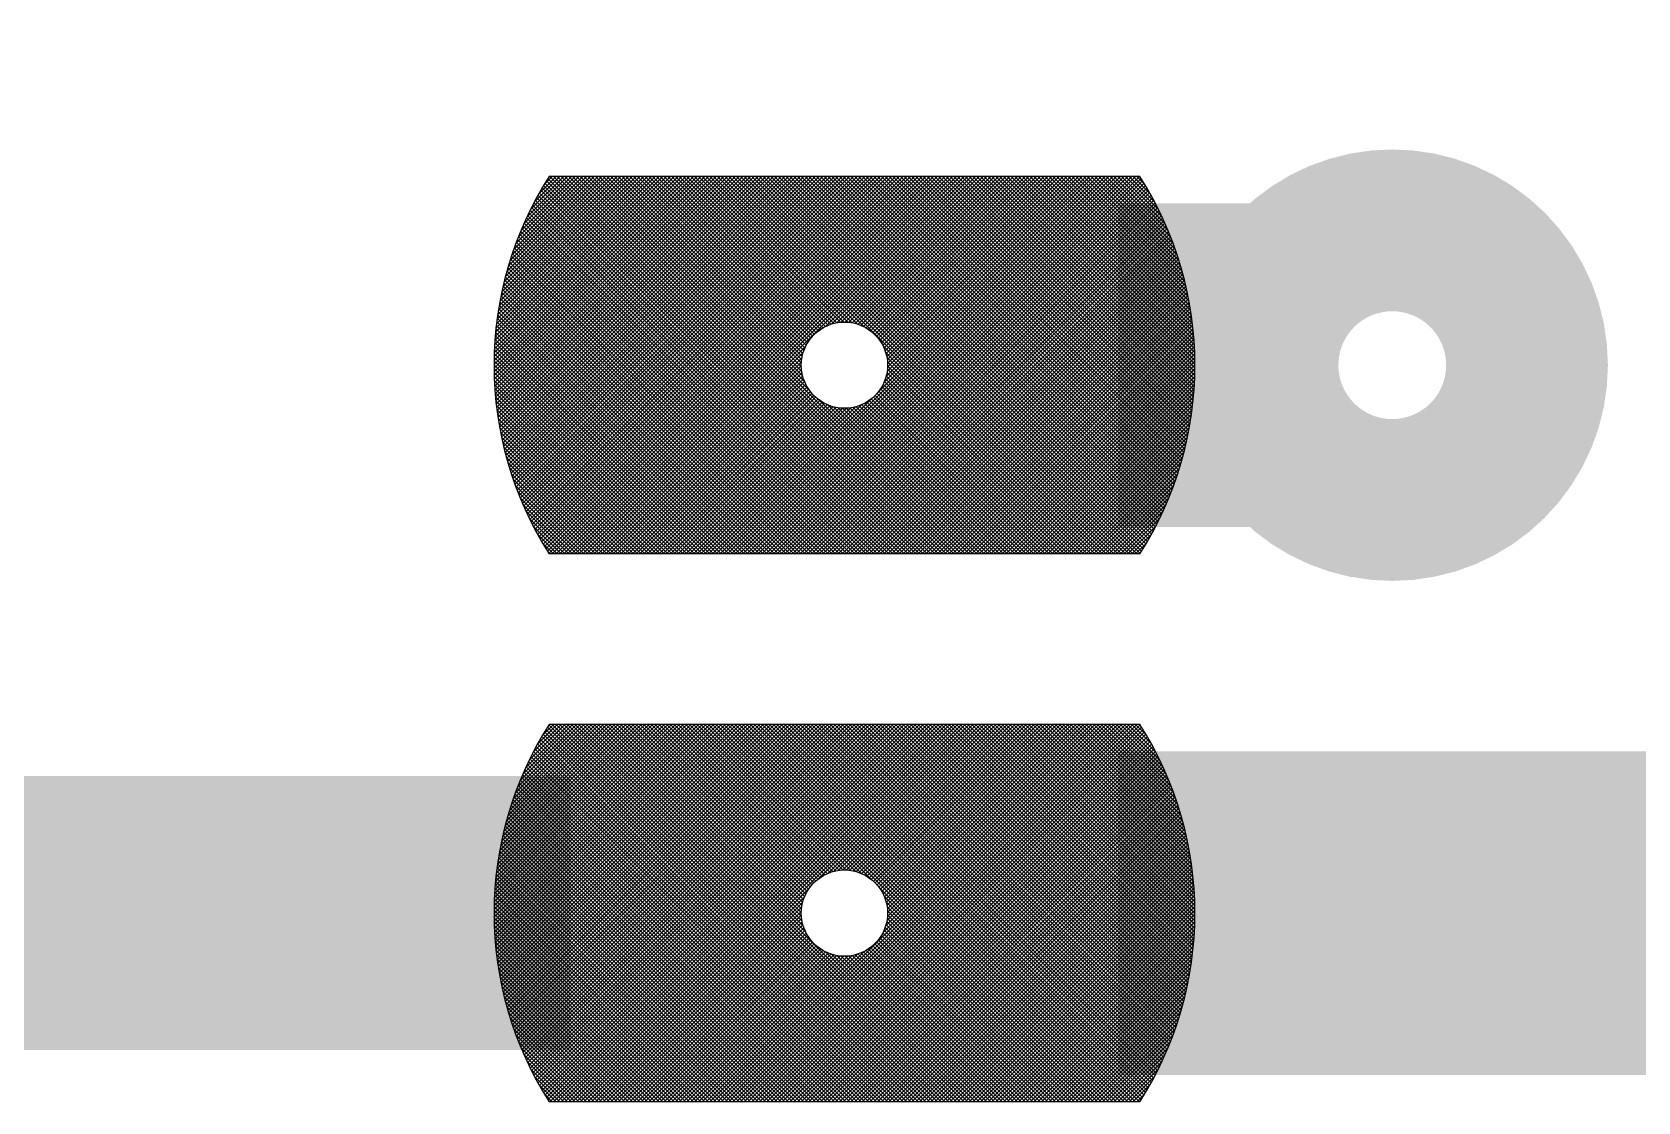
# Model space of a CAD drawing. Extents: x 0 to 395, y 0 to 270.
# Drawn here: x 327.7 to 335.15, y 110.25 to 115.21 of the extents above; entities that cross this region are included whole.
import ezdxf

# ---------------------------------------------------------------- set-up
doc = ezdxf.new("R2010")
doc.units = 0
doc.header["$LTSCALE"] = 0.3
doc.layers.get('0').update_dxf_attribs({"linetype": 'CONTINUOUS'})

# ---------------------------------------------------------------- blocks, each defined once
blk = doc.blocks.new('*X15')
at = {"color": 0}
for p, q in [((62.51, 71.119), (63.386, 71.995)), ((62.5101, 71.1015), (63.4037, 71.995)), ((62.5101, 71.1368), (63.3683, 71.995)), ((62.5104, 71.0841), (63.4213, 71.995)), ((62.5104, 71.1548), (63.3506, 71.995)), ((62.5109, 71.0669), (63.439, 71.995)), ((62.5109, 71.1729), (63.3329, 71.995)), ((62.5115, 71.0498), (63.4567, 71.995)), ((62.5116, 71.1913), (63.3153, 71.995)), ((62.5123, 71.033), (63.4744, 71.995)), ((62.5125, 71.2099), (63.2976, 71.995)), ((62.5133, 71.0163), (63.492, 71.995)), ((62.5136, 71.2287), (63.2799, 71.995)), ((62.5145, 70.9997), (63.5097, 71.995)), ((62.515, 71.2478), (63.2622, 71.995)), ((62.5158, 70.9834), (63.5274, 71.995)), ((62.5167, 71.2671), (63.2446, 71.995)), ((62.5172, 70.9671), (63.5451, 71.995)), ((62.5186, 71.2867), (63.2269, 71.995)), ((62.5188, 70.9511), (63.5628, 71.995)), ((62.5206, 70.9351), (63.5804, 71.995)), ((62.5207, 71.3065), (63.2092, 71.995)), ((62.5224, 70.9193), (63.5981, 71.995)), ((62.5232, 71.3267), (63.1915, 71.995)), ((62.5245, 70.9037), (63.6158, 71.995)), ((62.5259, 71.3471), (63.1738, 71.995)), ((62.5266, 70.8882), (63.6335, 71.995)), ((62.5289, 70.8728), (63.6511, 71.995)), ((62.529, 71.3678), (63.1562, 71.995)), ((62.5313, 70.8575), (63.6688, 71.995)), ((62.5324, 71.3889), (63.1385, 71.995)), ((62.5339, 70.8424), (63.6865, 71.995)), ((62.5361, 71.4103), (63.1208, 71.995)), ((62.5366, 70.8274), (63.7042, 71.995)), ((62.5394, 70.8125), (63.7219, 71.995)), ((62.5403, 71.4321), (63.1031, 71.995)), ((62.5423, 70.7977), (63.7395, 71.995)), ((62.5448, 71.4543), (63.0855, 71.995)), ((62.5453, 70.7831), (63.7572, 71.995)), ((62.5485, 70.7686), (63.7749, 71.995)), ((62.5497, 71.4769), (63.0678, 71.995)), ((62.5517, 70.7542), (63.7926, 71.995)), ((62.555, 71.4999), (63.0501, 71.995)), ((62.5551, 70.7399), (63.8102, 71.995)), ((62.5586, 70.7257), (63.8279, 71.995)), ((62.5609, 71.5235), (63.0324, 71.995)), ((62.5622, 70.7116), (63.8456, 71.995)), ((62.5659, 70.6976), (63.8633, 71.995)), ((62.5672, 71.5475), (63.0147, 71.995)), ((62.5697, 70.6837), (63.8809, 71.995)), ((62.5736, 70.6699), (63.8986, 71.995)), ((62.5742, 71.5721), (62.9971, 71.995)), ((62.5776, 70.6563), (63.9163, 71.995)), ((62.5817, 70.6427), (63.934, 71.995)), ((62.5817, 71.5973), (62.9794, 71.995)), ((62.5859, 70.6292), (63.9517, 71.995)), ((62.5899, 71.6231), (62.9617, 71.995)), ((62.5902, 70.6158), (63.9693, 71.995)), ((62.5946, 70.6026), (63.987, 71.995)), ((62.5988, 71.6497), (62.944, 71.995)), ((62.5991, 70.5894), (64.0047, 71.995)), ((62.6037, 70.5763), (64.0224, 71.995)), ((62.6083, 70.5633), (64.04, 71.995)), ((62.6085, 71.6771), (62.9264, 71.995)), ((62.6131, 70.5504), (64.0577, 71.995)), ((62.618, 70.5376), (64.0754, 71.995)), ((62.6191, 71.7054), (62.9087, 71.995)), ((62.6229, 70.5248), (64.0931, 71.995)), ((62.628, 70.5122), (64.1108, 71.995)), ((62.6308, 71.7348), (62.891, 71.995)), ((62.6331, 70.4996), (64.1284, 71.995)), ((62.6383, 70.4872), (64.1461, 71.995)), ((62.6436, 70.4748), (64.1638, 71.995)), ((62.6436, 71.7653), (62.8733, 71.995)), ((62.649, 70.4625), (64.1815, 71.995)), ((62.6544, 70.4503), (64.1991, 71.995)), ((62.6578, 71.7972), (62.8556, 71.995)), ((62.66, 70.4381), (64.2168, 71.995)), ((62.6656, 70.4261), (64.2345, 71.995)), ((62.6713, 70.4141), (64.2522, 71.995)), ((62.6736, 71.8307), (62.838, 71.995)), ((62.6771, 70.4022), (64.2699, 71.995)), ((62.683, 70.3904), (64.2875, 71.995)), ((62.6889, 70.3787), (64.3052, 71.995)), ((62.6914, 71.8661), (62.8203, 71.995)), ((62.695, 70.3671), (64.3229, 71.995)), ((62.7011, 70.3555), (64.3406, 71.995)), ((62.7073, 70.344), (64.3582, 71.995)), ((62.7117, 71.9041), (62.8026, 71.995)), ((62.7135, 70.3326), (64.3759, 71.995)), ((62.7199, 70.3213), (64.3936, 71.995)), ((64.4058, 70.245), (62.7243, 71.9265)), ((62.7263, 70.31), (64.4113, 71.995)), ((64.4235, 70.245), (62.7307, 71.9377)), ((62.7328, 70.2988), (64.429, 71.995)), ((62.7351, 71.9452), (62.7849, 71.995)), ((64.4412, 70.245), (62.7373, 71.9489)), ((62.7393, 70.2877), (64.4466, 71.995)), ((64.4588, 70.245), (62.7439, 71.9599)), ((62.746, 70.2767), (64.4643, 71.995)), ((64.4765, 70.245), (62.7506, 71.9709)), ((62.7527, 70.2657), (64.482, 71.995)), ((64.4942, 70.245), (62.7574, 71.9818)), ((62.7595, 70.2548), (64.4997, 71.995)), ((62.763, 71.9907), (62.7673, 71.995)), ((64.5119, 70.245), (62.7642, 71.9927)), ((62.7673, 70.245), (64.5173, 71.995)), ((64.5296, 70.245), (62.7796, 71.995)), ((62.785, 70.245), (64.535, 71.995)), ((64.5472, 70.245), (62.7972, 71.995)), ((62.8027, 70.245), (64.5527, 71.995)), ((64.5649, 70.245), (62.8149, 71.995)), ((62.8204, 70.245), (64.5704, 71.995)), ((64.5826, 70.245), (62.8326, 71.995)), ((62.8381, 70.245), (64.5881, 71.995)), ((64.6003, 70.245), (62.8503, 71.995)), ((62.8557, 70.245), (64.6057, 71.995)), ((64.6179, 70.245), (62.8679, 71.995)), ((62.8734, 70.245), (64.6234, 71.995)), ((64.6356, 70.245), (62.8856, 71.995)), ((62.8911, 70.245), (64.6411, 71.995)), ((64.6533, 70.245), (62.9033, 71.995)), ((62.9088, 70.245), (64.6588, 71.995)), ((64.671, 70.245), (62.921, 71.995)), ((62.9264, 70.245), (64.6764, 71.995)), ((64.6887, 70.245), (62.9387, 71.995)), ((62.9441, 70.245), (64.6941, 71.995)), ((64.7063, 70.245), (62.9563, 71.995)), ((62.9618, 70.245), (64.7118, 71.995)), ((64.724, 70.245), (62.974, 71.995)), ((63.9561, 71.0306), (62.9917, 71.995)), ((63.9441, 71.0602), (63.0094, 71.995)), ((63.9383, 71.0837), (63.027, 71.995)), ((63.9356, 71.1041), (63.0447, 71.995)), ((63.935, 71.1224), (63.0624, 71.995)), ((63.9359, 71.1392), (63.0801, 71.995)), ((63.938, 71.1547), (63.0978, 71.995)), ((63.9412, 71.1693), (63.1154, 71.995)), ((63.9452, 71.1829), (63.1331, 71.995)), ((63.9499, 71.1958), (63.1508, 71.995)), ((63.9554, 71.208), (63.1685, 71.995)), ((63.9616, 71.2196), (63.1861, 71.995)), ((63.9683, 71.2305), (63.2038, 71.995)), ((63.9756, 71.2409), (63.2215, 71.995)), ((63.9835, 71.2506), (63.2392, 71.995)), ((63.992, 71.2598), (63.2568, 71.995)), ((64.001, 71.2685), (63.2745, 71.995)), ((64.0106, 71.2766), (63.2922, 71.995)), ((64.0207, 71.2841), (63.3099, 71.995)), ((64.0315, 71.2911), (63.3276, 71.995)), ((64.0428, 71.2975), (63.3452, 71.995)), ((64.0547, 71.3032), (63.3629, 71.995)), ((64.0674, 71.3082), (63.3806, 71.995)), ((64.0808, 71.3125), (63.3983, 71.995)), ((64.095, 71.316), (63.4159, 71.995)), ((64.1102, 71.3185), (63.4336, 71.995)), ((64.1265, 71.3198), (63.4513, 71.995)), ((64.1442, 71.3198), (63.469, 71.995)), ((64.1637, 71.3179), (63.4867, 71.995)), ((64.1859, 71.3134), (63.5043, 71.995)), ((64.2127, 71.3043), (63.522, 71.995)), ((64.2538, 71.2809), (63.5397, 71.995)), ((63.5452, 70.245), (65.2952, 71.995)), ((65.3074, 70.245), (63.5574, 71.995)), ((63.5628, 70.245), (65.3128, 71.995)), ((65.325, 70.245), (63.575, 71.995)), ((63.5805, 70.245), (65.3305, 71.995)), ((65.3427, 70.245), (63.5927, 71.995)), ((63.5982, 70.245), (65.3482, 71.995)), ((65.3604, 70.245), (63.6104, 71.995)), ((63.6159, 70.245), (65.3659, 71.995)), ((65.3781, 70.245), (63.6281, 71.995)), ((63.6336, 70.245), (65.3836, 71.995)), ((65.3958, 70.245), (63.6458, 71.995)), ((63.6512, 70.245), (65.4012, 71.995)), ((65.4134, 70.245), (63.6634, 71.995)), ((63.6689, 70.245), (65.4189, 71.995)), ((65.4311, 70.245), (63.6811, 71.995)), ((63.6866, 70.245), (65.4366, 71.995)), ((65.4488, 70.245), (63.6988, 71.995)), ((63.7043, 70.245), (65.4543, 71.995)), ((65.4665, 70.245), (63.7165, 71.995)), ((63.7219, 70.245), (65.4719, 71.995)), ((65.4841, 70.245), (63.7341, 71.995)), ((63.7396, 70.245), (65.4896, 71.995)), ((65.5018, 70.245), (63.7518, 71.995)), ((63.7573, 70.245), (65.5055, 71.9932)), ((65.5102, 70.2543), (63.7695, 71.995)), ((63.775, 70.245), (65.5123, 71.9823)), ((65.517, 70.2652), (63.7872, 71.995)), ((63.7927, 70.245), (65.5191, 71.9714)), ((65.5237, 70.2761), (63.8049, 71.995)), ((63.8103, 70.245), (65.5258, 71.9605)), ((65.5304, 70.2872), (63.8225, 71.995)), ((63.828, 70.245), (65.5324, 71.9494)), ((65.5369, 70.2983), (63.8402, 71.995)), ((63.8457, 70.245), (65.5389, 71.9383)), ((65.5434, 70.3095), (63.8579, 71.995)), ((63.8634, 70.245), (65.5454, 71.9271)), ((65.5498, 70.3207), (63.8756, 71.995)), ((65.5562, 70.3321), (63.8932, 71.995)), ((65.5625, 70.3435), (63.9109, 71.995)), ((65.5686, 70.355), (63.9286, 71.995)), ((65.5748, 70.3665), (63.9463, 71.995)), ((65.5808, 70.3782), (63.964, 71.995)), ((65.5867, 70.3899), (63.9816, 71.995)), ((65.5926, 70.4017), (63.9993, 71.995)), ((64.0128, 71.2783), (64.7295, 71.995)), ((65.5984, 70.4136), (64.017, 71.995)), ((65.6041, 70.4255), (64.0347, 71.995)), ((65.6098, 70.4376), (64.0523, 71.995)), ((64.0558, 71.3037), (64.7472, 71.995)), ((65.6153, 70.4497), (64.07, 71.995)), ((64.0829, 71.3131), (64.7648, 71.995)), ((65.6208, 70.4619), (64.0877, 71.995)), ((64.1053, 71.3178), (64.7825, 71.995)), ((65.6262, 70.4742), (64.1054, 71.995)), ((65.6315, 70.4866), (64.1231, 71.995)), ((64.1249, 71.3197), (64.8002, 71.995)), ((65.6367, 70.4991), (64.1407, 71.995)), ((64.1427, 71.3199), (64.8179, 71.995)), ((65.6418, 70.5116), (64.1584, 71.995)), ((64.1591, 71.3185), (64.8355, 71.995)), ((64.1743, 71.3161), (64.8532, 71.995)), ((65.6469, 70.5242), (64.1761, 71.995)), ((64.1886, 71.3127), (64.8709, 71.995)), ((65.6518, 70.537), (64.1938, 71.995)), ((64.202, 71.3084), (64.8886, 71.995)), ((65.6567, 70.5498), (64.2114, 71.995)), ((64.2147, 71.3034), (64.9063, 71.995)), ((64.2267, 71.2977), (64.9239, 71.995)), ((65.6614, 70.5627), (64.2291, 71.995)), ((64.238, 71.2914), (64.9416, 71.995)), ((65.6661, 70.5757), (64.2468, 71.995)), ((64.2488, 71.2845), (64.9593, 71.995)), ((64.2589, 71.277), (64.977, 71.995)), ((65.6707, 70.5888), (64.2645, 71.995)), ((64.2685, 71.2689), (64.9946, 71.995)), ((64.2776, 71.2603), (65.0123, 71.995)), ((65.6752, 70.6019), (64.2822, 71.995)), ((64.2861, 71.2511), (65.03, 71.995)), ((64.294, 71.2413), (65.0477, 71.995)), ((65.6796, 70.6152), (64.2998, 71.995)), ((64.3014, 71.231), (65.0654, 71.995)), ((64.3081, 71.2201), (65.083, 71.995)), ((64.3143, 71.2086), (65.1007, 71.995)), ((64.3147, 71.0322), (65.2775, 71.995)), ((65.6839, 70.6286), (64.3175, 71.995)), ((64.3198, 71.1964), (65.1184, 71.995)), ((64.3246, 71.1836), (65.1361, 71.995)), ((64.3262, 71.0614), (65.2598, 71.995)), ((64.3287, 71.1699), (65.1537, 71.995)), ((64.3318, 71.1554), (65.1714, 71.995)), ((64.3319, 71.0847), (65.2421, 71.995)), ((64.334, 71.1399), (65.1891, 71.995)), ((64.3344, 71.105), (65.2245, 71.995)), ((64.335, 71.1232), (65.2068, 71.995)), ((65.6881, 70.6421), (64.3352, 71.995)), ((65.6922, 70.6556), (64.3529, 71.995)), ((65.6962, 70.6693), (64.3705, 71.995)), ((65.7002, 70.6831), (64.3882, 71.995)), ((65.704, 70.6969), (64.4059, 71.995)), ((65.7077, 70.7109), (64.4236, 71.995)), ((65.7113, 70.725), (64.4413, 71.995)), ((65.7147, 70.7392), (64.4589, 71.995)), ((65.7181, 70.7535), (64.4766, 71.995)), ((65.7214, 70.7679), (64.4943, 71.995)), ((65.7245, 70.7824), (64.512, 71.995)), ((65.7276, 70.7971), (64.5296, 71.995)), ((65.7305, 70.8118), (64.5473, 71.995)), ((65.7333, 70.8267), (64.565, 71.995)), ((65.736, 70.8417), (64.5827, 71.995)), ((65.7385, 70.8568), (64.6004, 71.995)), ((65.741, 70.8721), (64.618, 71.995)), ((65.7433, 70.8874), (64.6357, 71.995)), ((65.7454, 70.9029), (64.6534, 71.995)), ((65.7475, 70.9186), (64.6711, 71.995)), ((65.7494, 70.9344), (64.6887, 71.995)), ((65.7511, 70.9503), (64.7064, 71.995)), ((65.7527, 70.9664), (64.7241, 71.995)), ((65.7542, 70.9826), (64.7418, 71.995)), ((65.7555, 70.999), (64.7595, 71.995)), ((65.7566, 71.0155), (64.7771, 71.995)), ((65.7576, 71.0322), (64.7948, 71.995)), ((65.7584, 71.049), (64.8125, 71.995)), ((65.7591, 71.0661), (64.8302, 71.995)), ((65.7596, 71.0833), (64.8478, 71.995)), ((65.7599, 71.1006), (64.8655, 71.995)), ((65.76, 71.1182), (64.8832, 71.995)), ((65.7599, 71.136), (64.9009, 71.995)), ((65.7596, 71.1539), (64.9186, 71.995)), ((65.7592, 71.1721), (64.9362, 71.995)), ((65.7585, 71.1904), (64.9539, 71.995)), ((65.7576, 71.209), (64.9716, 71.995)), ((65.7564, 71.2278), (64.9893, 71.995)), ((65.755, 71.2469), (65.0069, 71.995)), ((65.7534, 71.2662), (65.0246, 71.995)), ((65.7515, 71.2858), (65.0423, 71.995)), ((65.7494, 71.3056), (65.06, 71.995)), ((65.7469, 71.3257), (65.0776, 71.995)), ((65.7442, 71.3461), (65.0953, 71.995)), ((65.7411, 71.3669), (65.113, 71.995)), ((65.7378, 71.3879), (65.1307, 71.995)), ((65.734, 71.4093), (65.1484, 71.995)), ((65.7299, 71.4311), (65.166, 71.995)), ((65.7255, 71.4533), (65.1837, 71.995)), ((65.7206, 71.4758), (65.2014, 71.995)), ((65.7152, 71.4989), (65.2191, 71.995)), ((65.7094, 71.5223), (65.2367, 71.995)), ((65.7031, 71.5464), (65.2544, 71.995)), ((65.6962, 71.5709), (65.2721, 71.995)), ((65.6887, 71.5961), (65.2898, 71.995)), ((65.6805, 71.6219), (65.3075, 71.995)), ((65.6717, 71.6485), (65.3251, 71.995)), ((65.662, 71.6758), (65.3428, 71.995)), ((65.6514, 71.7041), (65.3605, 71.995)), ((65.6398, 71.7334), (65.3782, 71.995)), ((65.627, 71.7638), (65.3958, 71.995)), ((65.6129, 71.7956), (65.4135, 71.995)), ((65.5971, 71.8291), (65.4312, 71.995)), ((65.5795, 71.8644), (65.4489, 71.995)), ((65.5594, 71.9022), (65.4666, 71.995)), ((65.5361, 71.9431), (65.4842, 71.995)), ((65.5085, 71.9884), (65.5019, 71.995)), ((64.2997, 70.245), (62.6871, 71.8577)), ((64.3174, 70.245), (62.6931, 71.8693)), ((64.3351, 70.245), (62.6992, 71.8809)), ((64.3528, 70.245), (62.7053, 71.8924)), ((64.3705, 70.245), (62.7116, 71.9039)), ((64.3881, 70.245), (62.7179, 71.9152)), ((63.881, 70.245), (65.5518, 71.9158)), ((63.8987, 70.245), (65.5581, 71.9044)), ((63.9164, 70.245), (65.5644, 71.893)), ((63.9341, 70.245), (65.5705, 71.8815)), ((63.9517, 70.245), (65.5766, 71.8699)), ((63.9694, 70.245), (65.5826, 71.8582)), ((64.1937, 70.245), (62.6527, 71.786)), ((64.2114, 70.245), (62.6582, 71.7981)), ((64.229, 70.245), (62.6639, 71.8102)), ((64.2467, 70.245), (62.6695, 71.8222)), ((64.2644, 70.245), (62.6753, 71.8341)), ((64.2821, 70.245), (62.6812, 71.8459)), ((63.9871, 70.245), (65.5886, 71.8465)), ((64.0048, 70.245), (65.5944, 71.8346)), ((64.0225, 70.245), (65.6002, 71.8227)), ((64.0401, 70.245), (65.6059, 71.8107)), ((64.0578, 70.245), (65.6115, 71.7987)), ((64.0755, 70.245), (65.617, 71.7865)), ((64.0876, 70.245), (62.6214, 71.7112)), ((64.1053, 70.245), (62.6264, 71.7239)), ((64.123, 70.245), (62.6315, 71.7365)), ((64.1406, 70.245), (62.6367, 71.749)), ((64.1583, 70.245), (62.6419, 71.7614)), ((64.176, 70.245), (62.6473, 71.7737)), ((64.0932, 70.245), (65.6225, 71.7743)), ((64.1108, 70.245), (65.6278, 71.762)), ((64.1285, 70.245), (65.6331, 71.7496)), ((64.1462, 70.245), (65.6383, 71.7371)), ((64.1639, 70.245), (65.6434, 71.7245)), ((64.1816, 70.245), (65.6484, 71.7118)), ((63.9815, 70.245), (62.5932, 71.6333)), ((63.9992, 70.245), (62.5977, 71.6465)), ((64.0169, 70.245), (62.6022, 71.6597)), ((64.0346, 70.245), (62.6069, 71.6727)), ((64.0523, 70.245), (62.6116, 71.6856)), ((64.0699, 70.245), (62.6165, 71.6985)), ((64.1992, 70.245), (65.6533, 71.6991)), ((64.2169, 70.245), (65.6582, 71.6862)), ((64.2346, 70.245), (65.6629, 71.6733)), ((64.2523, 70.245), (65.6676, 71.6603)), ((64.2699, 70.245), (65.6721, 71.6472)), ((64.2876, 70.245), (65.6766, 71.634)), ((63.8932, 70.245), (62.5723, 71.5658)), ((63.9108, 70.245), (62.5763, 71.5795)), ((63.9285, 70.245), (62.5804, 71.5931)), ((63.9462, 70.245), (62.5846, 71.6066)), ((63.9639, 70.245), (62.5888, 71.62)), ((64.3053, 70.245), (65.681, 71.6207)), ((64.323, 70.245), (65.6852, 71.6072)), ((64.3407, 70.245), (65.6894, 71.5938)), ((64.3583, 70.245), (65.6935, 71.5802)), ((64.376, 70.245), (65.6975, 71.5665)), ((64.3937, 70.245), (65.7013, 71.5527)), ((63.7871, 70.245), (62.5507, 71.4814)), ((63.8048, 70.245), (62.554, 71.4957)), ((63.8224, 70.245), (62.5575, 71.51)), ((63.8401, 70.245), (62.561, 71.5241)), ((63.8578, 70.245), (62.5647, 71.5381)), ((63.8755, 70.245), (62.5685, 71.552)), ((64.4114, 70.245), (65.7051, 71.5387)), ((64.429, 70.245), (65.7088, 71.5247)), ((64.4467, 70.245), (65.7124, 71.5106)), ((64.4644, 70.245), (65.7158, 71.4964)), ((64.4821, 70.245), (65.7191, 71.4821)), ((63.6987, 70.245), (62.5357, 71.408)), ((63.7164, 70.245), (62.5385, 71.4229)), ((63.7341, 70.245), (62.5414, 71.4377)), ((63.7517, 70.245), (62.5444, 71.4524)), ((63.7694, 70.245), (62.5475, 71.4669)), ((64.4998, 70.245), (65.7224, 71.4676)), ((64.5174, 70.245), (65.7255, 71.4531)), ((64.5351, 70.245), (65.7285, 71.4384)), ((64.5528, 70.245), (65.7314, 71.4236)), ((64.5705, 70.245), (65.7342, 71.4087)), ((63.6103, 70.245), (62.5238, 71.3315)), ((63.628, 70.245), (62.5259, 71.3471)), ((63.6457, 70.245), (62.5282, 71.3625)), ((63.6633, 70.245), (62.5306, 71.3778)), ((63.681, 70.245), (62.5331, 71.3929)), ((64.5881, 70.245), (65.7368, 71.3936)), ((64.6058, 70.245), (65.7393, 71.3785)), ((64.6235, 70.245), (65.7417, 71.3632)), ((64.6412, 70.245), (65.744, 71.3478)), ((64.6589, 70.245), (65.7461, 71.3322)), ((63.5396, 70.245), (62.5167, 71.2679)), ((63.5573, 70.245), (62.5183, 71.284)), ((63.575, 70.245), (62.52, 71.3)), ((63.5926, 70.245), (62.5218, 71.3158)), ((64.6765, 70.245), (65.7481, 71.3165)), ((64.6942, 70.245), (65.7499, 71.3007)), ((64.7119, 70.245), (65.7516, 71.2847)), ((64.7296, 70.245), (65.7532, 71.2686)), ((63.4512, 70.245), (62.5113, 71.1849)), ((63.4689, 70.245), (62.5121, 71.2018)), ((63.4866, 70.245), (62.513, 71.2186)), ((63.5042, 70.245), (62.5141, 71.2352)), ((63.5219, 70.245), (62.5153, 71.2516)), ((62.9795, 70.245), (63.9767, 71.2422)), ((62.9972, 70.245), (63.9513, 71.1992)), ((65.2897, 70.245), (64.2959, 71.2388)), ((65.272, 70.245), (64.3193, 71.1977)), ((64.7472, 70.245), (65.7546, 71.2524)), ((64.7649, 70.245), (65.7559, 71.2359)), ((64.7826, 70.245), (65.757, 71.2194)), ((64.8003, 70.245), (65.7579, 71.2026)), ((64.818, 70.245), (65.7587, 71.1857)), ((63.3805, 70.245), (62.51, 71.1155)), ((63.3982, 70.245), (62.5101, 71.1331)), ((63.4159, 70.245), (62.5103, 71.1506)), ((63.4335, 70.245), (62.5107, 71.1678)), ((63.0148, 70.245), (63.9419, 71.1721)), ((63.0325, 70.245), (63.9372, 71.1497)), ((63.0502, 70.245), (63.9353, 71.1301)), ((63.0679, 70.245), (63.9351, 71.1123)), ((65.2543, 70.245), (64.3284, 71.1709)), ((65.2367, 70.245), (64.3329, 71.1487)), ((65.219, 70.245), (64.3348, 71.1292)), ((65.2013, 70.245), (64.3348, 71.1115)), ((64.8356, 70.245), (65.7593, 71.1686)), ((64.8533, 70.245), (65.7597, 71.1514)), ((64.871, 70.245), (65.7599, 71.134)), ((64.8887, 70.245), (65.76, 71.1163)), ((63.3628, 70.245), (62.5102, 71.0977)), ((63.3451, 70.245), (62.5105, 71.0796)), ((63.3275, 70.245), (62.5111, 71.0614)), ((63.3098, 70.245), (62.5118, 71.043)), ((63.0855, 70.245), (63.9365, 71.0959)), ((63.1032, 70.245), (63.9389, 71.0807)), ((63.1209, 70.245), (63.9423, 71.0664)), ((63.1386, 70.245), (63.9466, 71.053)), ((63.1563, 70.245), (63.9516, 71.0403)), ((65.1129, 70.245), (64.3182, 71.0397)), ((65.1306, 70.245), (64.3232, 71.0524)), ((65.1483, 70.245), (64.3275, 71.0658)), ((65.1659, 70.245), (64.331, 71.08)), ((65.1836, 70.245), (64.3335, 71.0952)), ((64.9063, 70.245), (65.7599, 71.0985)), ((64.924, 70.245), (65.7595, 71.0805)), ((64.9417, 70.245), (65.759, 71.0623)), ((64.9594, 70.245), (65.7582, 71.0438)), ((63.2921, 70.245), (62.5128, 71.0243)), ((63.2744, 70.245), (62.514, 71.0054)), ((63.2568, 70.245), (62.5155, 70.9862)), ((63.2391, 70.245), (62.5172, 70.9668)), ((63.1739, 70.245), (63.9573, 71.0283)), ((63.1916, 70.245), (63.9636, 71.017)), ((63.2093, 70.245), (63.9705, 71.0062)), ((63.227, 70.245), (63.978, 70.9961)), ((63.2446, 70.245), (63.9861, 70.9865)), ((63.2623, 70.245), (63.9947, 70.9774)), ((63.28, 70.245), (64.0039, 70.9689)), ((63.2977, 70.245), (64.0137, 70.961)), ((64.9715, 70.245), (64.2559, 70.9606)), ((64.9892, 70.245), (64.2656, 70.9685)), ((65.0068, 70.245), (64.2748, 70.977)), ((65.0245, 70.245), (64.2835, 70.986)), ((65.0422, 70.245), (64.2916, 70.9956)), ((65.0599, 70.245), (64.2991, 71.0057)), ((65.0776, 70.245), (64.3061, 71.0165)), ((65.0952, 70.245), (64.3125, 71.0278)), ((64.9771, 70.245), (65.7572, 71.0252)), ((64.9947, 70.245), (65.756, 71.0063)), ((65.0124, 70.245), (65.7546, 70.9872)), ((65.0301, 70.245), (65.7529, 70.9678)), ((63.2214, 70.245), (62.5192, 70.9472)), ((63.2037, 70.245), (62.5215, 70.9273)), ((63.186, 70.245), (62.524, 70.907)), ((63.1684, 70.245), (62.5269, 70.8865)), ((63.3154, 70.245), (64.024, 70.9536)), ((63.333, 70.245), (64.0349, 70.9469)), ((63.3507, 70.245), (64.0464, 70.9407)), ((63.3684, 70.245), (64.0586, 70.9352)), ((63.3861, 70.245), (64.0714, 70.9304)), ((63.4037, 70.245), (64.0851, 70.9263)), ((63.4214, 70.245), (64.0996, 70.9232)), ((63.4391, 70.245), (64.1151, 70.921)), ((63.4568, 70.245), (64.1318, 70.92)), ((63.4745, 70.245), (64.15, 70.9206)), ((63.4921, 70.245), (64.1703, 70.9231)), ((63.5098, 70.245), (64.1936, 70.9288)), ((63.5275, 70.245), (64.2228, 70.9403)), ((64.7417, 70.245), (64.0456, 70.9411)), ((64.7594, 70.245), (64.0752, 70.9291)), ((64.777, 70.245), (64.0987, 70.9233)), ((64.7947, 70.245), (64.1191, 70.9206)), ((64.8124, 70.245), (64.1374, 70.92)), ((64.8301, 70.245), (64.1542, 70.9209)), ((64.8478, 70.245), (64.1697, 70.923)), ((64.8654, 70.245), (64.1843, 70.9262)), ((64.8831, 70.245), (64.1979, 70.9302)), ((64.9008, 70.245), (64.2108, 70.9349)), ((64.9185, 70.245), (64.223, 70.9404)), ((64.9361, 70.245), (64.2346, 70.9466)), ((64.9538, 70.245), (64.2455, 70.9533)), ((65.0478, 70.245), (65.7509, 70.9481)), ((65.0654, 70.245), (65.7486, 70.9282)), ((65.0831, 70.245), (65.7461, 70.908)), ((65.1008, 70.245), (65.7433, 70.8875)), ((63.1507, 70.245), (62.53, 70.8657)), ((63.133, 70.245), (62.5335, 70.8445)), ((63.1153, 70.245), (62.5374, 70.823)), ((65.1185, 70.245), (65.7401, 70.8667)), ((65.1362, 70.245), (65.7366, 70.8455)), ((65.1538, 70.245), (65.7328, 70.824)), ((63.0977, 70.245), (62.5416, 70.8011)), ((63.08, 70.245), (62.5462, 70.7787)), ((63.0623, 70.245), (62.5513, 70.756)), ((65.1715, 70.245), (65.7286, 70.8021)), ((65.1892, 70.245), (65.724, 70.7798)), ((65.2069, 70.245), (65.719, 70.7571)), ((65.2245, 70.245), (65.7135, 70.7339)), ((63.0446, 70.245), (62.5568, 70.7328)), ((63.027, 70.245), (62.5628, 70.7092)), ((63.0093, 70.245), (62.5693, 70.685)), ((62.9916, 70.245), (62.5764, 70.6602)), ((65.2422, 70.245), (65.7075, 70.7103)), ((65.2599, 70.245), (65.701, 70.6861)), ((65.2776, 70.245), (65.6939, 70.6614)), ((62.9739, 70.245), (62.5841, 70.6348)), ((62.9562, 70.245), (62.5925, 70.6087)), ((65.2953, 70.245), (65.6862, 70.636)), ((65.3129, 70.245), (65.6779, 70.6099)), ((62.9386, 70.245), (62.6017, 70.5819)), ((62.9209, 70.245), (62.6117, 70.5542)), ((62.9032, 70.245), (62.6226, 70.5256)), ((65.3306, 70.245), (65.6688, 70.5832)), ((65.3483, 70.245), (65.6588, 70.5555)), ((65.366, 70.245), (65.6479, 70.527)), ((62.8855, 70.245), (62.6346, 70.4959)), ((62.8679, 70.245), (62.6479, 70.465)), ((65.3836, 70.245), (65.636, 70.4973)), ((65.4013, 70.245), (65.6228, 70.4665)), ((62.8502, 70.245), (62.6625, 70.4326)), ((62.8325, 70.245), (62.6789, 70.3986)), ((62.8148, 70.245), (62.6974, 70.3624)), ((65.419, 70.245), (65.6082, 70.4342)), ((65.4367, 70.245), (65.5919, 70.4002)), ((65.4544, 70.245), (65.5735, 70.3642)), ((62.7971, 70.245), (62.7185, 70.3236)), ((65.472, 70.245), (65.5525, 70.3255)), ((62.7795, 70.245), (62.7432, 70.2813)), ((65.4897, 70.245), (65.5281, 70.2834))]:
    blk.add_line(p, q, dxfattribs=at)
blk = doc.blocks.new('*X13')
at = {"color": 0}
for p, q in [((62.51, 73.6646), (63.3804, 74.535)), ((62.5101, 73.647), (63.3981, 74.535)), ((62.5102, 73.6824), (63.3627, 74.535)), ((62.5103, 73.6295), (63.4157, 74.535)), ((62.5105, 73.7005), (63.345, 74.535)), ((62.5107, 73.6123), (63.4334, 74.535)), ((62.5111, 73.7187), (63.3274, 74.535)), ((62.5113, 73.5952), (63.4511, 74.535)), ((62.5118, 73.7372), (63.3097, 74.535)), ((62.5121, 73.5783), (63.4688, 74.535)), ((62.5128, 73.7558), (63.292, 74.535)), ((62.513, 73.5615), (63.4865, 74.535)), ((62.5141, 73.5449), (63.5041, 74.535)), ((62.5141, 73.7747), (63.2743, 74.535)), ((62.5153, 73.5285), (63.5218, 74.535)), ((62.5155, 73.7939), (63.2566, 74.535)), ((62.5167, 73.5122), (63.5395, 74.535)), ((62.5172, 73.8133), (63.239, 74.535)), ((62.5183, 73.4961), (63.5572, 74.535)), ((62.5192, 73.8329), (63.2213, 74.535)), ((62.52, 73.4801), (63.5748, 74.535)), ((62.5215, 73.8529), (63.2036, 74.535)), ((62.5218, 73.4643), (63.5925, 74.535)), ((62.5238, 73.4486), (63.6102, 74.535)), ((62.524, 73.8731), (63.1859, 74.535)), ((62.5259, 73.433), (63.6279, 74.535)), ((62.5269, 73.8936), (63.1683, 74.535)), ((62.5282, 73.4176), (63.6456, 74.535)), ((62.53, 73.9145), (63.1506, 74.535)), ((62.5306, 73.4023), (63.6632, 74.535)), ((62.5331, 73.3872), (63.6809, 74.535)), ((62.5335, 73.9356), (63.1329, 74.535)), ((62.5357, 73.3721), (63.6986, 74.535)), ((62.5374, 73.9572), (63.1152, 74.535)), ((62.5385, 73.3572), (63.7163, 74.535)), ((62.5413, 73.3424), (63.7339, 74.535)), ((62.5416, 73.9791), (63.0975, 74.535)), ((62.5443, 73.3277), (63.7516, 74.535)), ((62.5463, 74.0014), (63.0799, 74.535)), ((62.5474, 73.3131), (63.7693, 74.535)), ((62.5507, 73.2987), (63.787, 74.535)), ((62.5513, 74.0241), (63.0622, 74.535)), ((62.554, 73.2844), (63.8047, 74.535)), ((62.5568, 74.0473), (63.0445, 74.535)), ((62.5575, 73.2701), (63.8223, 74.535)), ((62.561, 73.256), (63.84, 74.535)), ((62.5628, 74.071), (63.0268, 74.535)), ((62.5647, 73.242), (63.8577, 74.535)), ((62.5685, 73.2281), (63.8754, 74.535)), ((62.5694, 74.0952), (63.0092, 74.535)), ((62.5723, 73.2143), (63.893, 74.535)), ((62.5763, 73.2006), (63.9107, 74.535)), ((62.5765, 74.12), (62.9915, 74.535)), ((62.5804, 73.187), (63.9284, 74.535)), ((62.5842, 74.1454), (62.9738, 74.535)), ((62.5845, 73.1735), (63.9461, 74.535)), ((62.5888, 73.1601), (63.9638, 74.535)), ((62.5926, 74.1715), (62.9561, 74.535)), ((62.5932, 73.1468), (63.9814, 74.535)), ((62.5976, 73.1335), (63.9991, 74.535)), ((62.6017, 74.1983), (62.9384, 74.535)), ((62.6022, 73.1204), (64.0168, 74.535)), ((62.6068, 73.1074), (64.0345, 74.535)), ((62.6116, 73.0944), (64.0521, 74.535)), ((62.6117, 74.226), (62.9208, 74.535)), ((62.6164, 73.0816), (64.0698, 74.535)), ((62.6213, 73.0688), (64.0875, 74.535)), ((62.6227, 74.2546), (62.9031, 74.535)), ((62.6264, 73.0562), (64.1052, 74.535)), ((62.6314, 73.0436), (64.1229, 74.535)), ((62.6347, 74.2843), (62.8854, 74.535)), ((62.6366, 73.0311), (64.1405, 74.535)), ((62.6419, 73.0187), (64.1582, 74.535)), ((62.6473, 73.0064), (64.1759, 74.535)), ((62.6479, 74.3152), (62.8677, 74.535)), ((62.6527, 72.9941), (64.1936, 74.535)), ((62.6582, 72.982), (64.2112, 74.535)), ((62.6626, 74.3476), (62.8501, 74.535)), ((62.6638, 72.9699), (64.2289, 74.535)), ((62.6695, 72.9579), (64.2466, 74.535)), ((62.6753, 72.946), (64.2643, 74.535)), ((62.679, 74.3816), (62.8324, 74.535)), ((62.6811, 72.9342), (64.282, 74.535)), ((62.687, 72.9224), (64.2996, 74.535)), ((62.693, 72.9107), (64.3173, 74.535)), ((62.6975, 74.4178), (62.8147, 74.535)), ((62.6991, 72.8991), (64.335, 74.535)), ((62.7053, 72.8876), (64.3527, 74.535)), ((62.7115, 72.8762), (64.3703, 74.535)), ((62.7178, 72.8648), (64.388, 74.535)), ((62.7187, 74.4566), (62.797, 74.535)), ((62.7242, 72.8535), (64.4057, 74.535)), ((62.7307, 72.8423), (64.4234, 74.535)), ((62.7372, 72.8312), (64.4411, 74.535)), ((62.7433, 74.499), (62.7793, 74.535)), ((62.7439, 72.8201), (64.4587, 74.535)), ((62.7506, 72.8092), (64.4764, 74.535)), ((62.7573, 72.7982), (64.4941, 74.535)), ((62.7642, 72.7874), (64.5118, 74.535)), ((64.5175, 72.785), (62.7675, 74.535)), ((62.7794, 72.785), (64.5294, 74.535)), ((64.5351, 72.785), (62.7851, 74.535)), ((62.7971, 72.785), (64.5471, 74.535)), ((64.5528, 72.785), (62.8028, 74.535)), ((62.8148, 72.785), (64.5648, 74.535)), ((64.5705, 72.785), (62.8205, 74.535)), ((62.8325, 72.785), (64.5825, 74.535)), ((64.5882, 72.785), (62.8382, 74.535)), ((62.8501, 72.785), (64.6001, 74.535)), ((64.6058, 72.785), (62.8558, 74.535)), ((62.8678, 72.785), (64.6178, 74.535)), ((64.6235, 72.785), (62.8735, 74.535)), ((62.8855, 72.785), (64.6355, 74.535)), ((64.6412, 72.785), (62.8912, 74.535)), ((62.9032, 72.785), (64.6532, 74.535)), ((64.6589, 72.785), (62.9089, 74.535)), ((62.9209, 72.785), (64.6709, 74.535)), ((64.6766, 72.785), (62.9266, 74.535)), ((62.9385, 72.785), (64.6885, 74.535)), ((64.6942, 72.785), (62.9442, 74.535)), ((62.9562, 72.785), (64.7062, 74.535)), ((64.7119, 72.785), (62.9619, 74.535)), ((62.9739, 72.785), (64.7239, 74.535)), ((63.9763, 73.5383), (62.9796, 74.535)), ((63.9513, 73.581), (62.9973, 74.535)), ((63.9419, 73.6081), (63.0149, 74.535)), ((63.9372, 73.6304), (63.0326, 74.535)), ((63.9352, 73.6501), (63.0503, 74.535)), ((63.9352, 73.6678), (63.068, 74.535)), ((63.9365, 73.6842), (63.0857, 74.535)), ((63.9389, 73.6994), (63.1033, 74.535)), ((63.9423, 73.7137), (63.121, 74.535)), ((63.9466, 73.7271), (63.1387, 74.535)), ((63.9516, 73.7398), (63.1564, 74.535)), ((63.9573, 73.7518), (63.174, 74.535)), ((63.9636, 73.7631), (63.1917, 74.535)), ((63.9706, 73.7738), (63.2094, 74.535)), ((63.9781, 73.784), (63.2271, 74.535)), ((63.9862, 73.7936), (63.2448, 74.535)), ((63.9948, 73.8026), (63.2624, 74.535)), ((64.004, 73.8111), (63.2801, 74.535)), ((64.0137, 73.819), (63.2978, 74.535)), ((64.0241, 73.8264), (63.3155, 74.535)), ((64.035, 73.8332), (63.3331, 74.535)), ((64.0465, 73.8393), (63.3508, 74.535)), ((64.0586, 73.8449), (63.3685, 74.535)), ((64.0715, 73.8497), (63.3862, 74.535)), ((64.0852, 73.8537), (63.4039, 74.535)), ((64.0997, 73.8569), (63.4215, 74.535)), ((64.1152, 73.859), (63.4392, 74.535)), ((64.1319, 73.86), (63.4569, 74.535)), ((64.1501, 73.8594), (63.4746, 74.535)), ((64.1704, 73.8568), (63.4922, 74.535)), ((64.1937, 73.8512), (63.5099, 74.535)), ((64.223, 73.8396), (63.5276, 74.535)), ((65.2953, 72.785), (63.5453, 74.535)), ((63.5573, 72.785), (65.3073, 74.535)), ((65.313, 72.785), (63.563, 74.535)), ((63.5749, 72.785), (65.3249, 74.535)), ((65.3306, 72.785), (63.5806, 74.535)), ((63.5926, 72.785), (65.3426, 74.535)), ((65.3483, 72.785), (63.5983, 74.535)), ((63.6103, 72.785), (65.3603, 74.535)), ((65.366, 72.785), (63.616, 74.535)), ((63.628, 72.785), (65.378, 74.535)), ((65.3837, 72.785), (63.6337, 74.535)), ((63.6456, 72.785), (65.3956, 74.535)), ((65.4013, 72.785), (63.6513, 74.535)), ((63.6633, 72.785), (65.4133, 74.535)), ((65.419, 72.785), (63.669, 74.535)), ((63.681, 72.785), (65.431, 74.535)), ((65.4367, 72.785), (63.6867, 74.535)), ((63.6987, 72.785), (65.4487, 74.535)), ((65.4544, 72.785), (63.7044, 74.535)), ((63.7164, 72.785), (65.4664, 74.535)), ((65.4721, 72.785), (63.7221, 74.535)), ((63.734, 72.785), (65.484, 74.535)), ((65.4897, 72.785), (63.7397, 74.535)), ((63.7517, 72.785), (65.5017, 74.535)), ((65.5055, 72.7869), (63.7574, 74.535)), ((65.5124, 72.7977), (63.7751, 74.535)), ((65.5191, 72.8086), (63.7928, 74.535)), ((65.5258, 72.8196), (63.8104, 74.535)), ((65.5324, 72.8307), (63.8281, 74.535)), ((65.539, 72.8418), (63.8458, 74.535)), ((65.5455, 72.853), (63.8635, 74.535)), ((65.5519, 72.8643), (63.8812, 74.535)), ((65.5582, 72.8757), (63.8988, 74.535)), ((65.5644, 72.8871), (63.9165, 74.535)), ((65.5706, 72.8986), (63.9342, 74.535)), ((65.5767, 72.9102), (63.9519, 74.535)), ((65.5827, 72.9219), (63.9695, 74.535)), ((65.5886, 72.9336), (63.9872, 74.535)), ((65.5945, 72.9454), (64.0049, 74.535)), ((65.6002, 72.9573), (64.0226, 74.535)), ((65.6059, 72.9693), (64.0403, 74.535)), ((64.0454, 73.8388), (64.7416, 74.535)), ((65.6115, 72.9814), (64.0579, 74.535)), ((64.0751, 73.8508), (64.7592, 74.535)), ((65.6171, 72.9936), (64.0756, 74.535)), ((65.6225, 73.0058), (64.0933, 74.535)), ((64.0986, 73.8567), (64.7769, 74.535)), ((65.6279, 73.0181), (64.111, 74.535)), ((64.119, 73.8594), (64.7946, 74.535)), ((65.6331, 73.0305), (64.1286, 74.535)), ((64.1373, 73.86), (64.8123, 74.535)), ((65.6383, 73.043), (64.1463, 74.535)), ((64.1541, 73.8591), (64.83, 74.535)), ((65.6434, 73.0556), (64.164, 74.535)), ((64.1696, 73.857), (64.8476, 74.535)), ((65.6484, 73.0682), (64.1817, 74.535)), ((64.1842, 73.8539), (64.8653, 74.535)), ((64.1979, 73.8499), (64.883, 74.535)), ((65.6533, 73.081), (64.1994, 74.535)), ((64.2108, 73.8451), (64.9007, 74.535)), ((65.6582, 73.0938), (64.217, 74.535)), ((64.223, 73.8396), (64.9183, 74.535)), ((64.2345, 73.8335), (64.936, 74.535)), ((65.6629, 73.1068), (64.2347, 74.535)), ((64.2454, 73.8267), (64.9537, 74.535)), ((65.6676, 73.1198), (64.2524, 74.535)), ((64.2558, 73.8194), (64.9714, 74.535)), ((64.2656, 73.8115), (64.9891, 74.535)), ((65.6721, 73.1329), (64.2701, 74.535)), ((64.2748, 73.803), (65.0067, 74.535)), ((64.2834, 73.794), (65.0244, 74.535)), ((65.6766, 73.1461), (64.2877, 74.535)), ((64.2916, 73.7845), (65.0421, 74.535)), ((64.2962, 73.5416), (65.2896, 74.535)), ((64.2991, 73.7743), (65.0598, 74.535)), ((65.681, 73.1594), (64.3054, 74.535)), ((64.3061, 73.7636), (65.0774, 74.535)), ((64.3124, 73.7523), (65.0951, 74.535)), ((64.3182, 73.7403), (65.1128, 74.535)), ((64.3194, 73.5825), (65.2719, 74.535)), ((65.6853, 73.1728), (64.3231, 74.535)), ((64.3232, 73.7277), (65.1305, 74.535)), ((64.3275, 73.7143), (65.1482, 74.535)), ((64.3284, 73.6092), (65.2542, 74.535)), ((64.3309, 73.7001), (65.1658, 74.535)), ((64.3329, 73.6314), (65.2365, 74.535)), ((64.3334, 73.6849), (65.1835, 74.535)), ((64.3348, 73.6686), (65.2012, 74.535)), ((64.3348, 73.6509), (65.2189, 74.535)), ((65.6894, 73.1863), (64.3408, 74.535)), ((65.6935, 73.1999), (64.3584, 74.535)), ((65.6975, 73.2136), (64.3761, 74.535)), ((65.7014, 73.2274), (64.3938, 74.535)), ((65.7051, 73.2413), (64.4115, 74.535)), ((65.7088, 73.2553), (64.4292, 74.535)), ((65.7124, 73.2695), (64.4468, 74.535)), ((65.7158, 73.2837), (64.4645, 74.535)), ((65.7192, 73.298), (64.4822, 74.535)), ((65.7224, 73.3125), (64.4999, 74.535)), ((65.7255, 73.327), (64.5175, 74.535)), ((65.7285, 73.3417), (64.5352, 74.535)), ((65.7314, 73.3565), (64.5529, 74.535)), ((65.7342, 73.3714), (64.5706, 74.535)), ((65.7368, 73.3864), (64.5883, 74.535)), ((65.7393, 73.4016), (64.6059, 74.535)), ((65.7417, 73.4169), (64.6236, 74.535)), ((65.744, 73.4323), (64.6413, 74.535)), ((65.7461, 73.4479), (64.659, 74.535)), ((65.7481, 73.4636), (64.6766, 74.535)), ((65.7499, 73.4794), (64.6943, 74.535)), ((65.7516, 73.4954), (64.712, 74.535)), ((65.7532, 73.5115), (64.7297, 74.535)), ((65.7546, 73.5277), (64.7474, 74.535)), ((65.7559, 73.5442), (64.765, 74.535)), ((65.757, 73.5607), (64.7827, 74.535)), ((65.7579, 73.5775), (64.8004, 74.535)), ((65.7587, 73.5944), (64.8181, 74.535)), ((65.7593, 73.6115), (64.8357, 74.535)), ((65.7597, 73.6287), (64.8534, 74.535)), ((65.7599, 73.6462), (64.8711, 74.535)), ((65.76, 73.6638), (64.8888, 74.535)), ((65.7599, 73.6816), (64.9065, 74.535)), ((65.7595, 73.6996), (64.9241, 74.535)), ((65.759, 73.7178), (64.9418, 74.535)), ((65.7582, 73.7363), (64.9595, 74.535)), ((65.7572, 73.7549), (64.9772, 74.535)), ((65.756, 73.7738), (64.9948, 74.535)), ((65.7546, 73.793), (65.0125, 74.535)), ((65.7528, 73.8124), (65.0302, 74.535)), ((65.7509, 73.832), (65.0479, 74.535)), ((65.7486, 73.8519), (65.0656, 74.535)), ((65.7461, 73.8721), (65.0832, 74.535)), ((65.7433, 73.8927), (65.1009, 74.535)), ((65.7401, 73.9135), (65.1186, 74.535)), ((65.7366, 73.9346), (65.1363, 74.535)), ((65.7328, 73.9562), (65.1539, 74.535)), ((65.7286, 73.9781), (65.1716, 74.535)), ((65.724, 74.0003), (65.1893, 74.535)), ((65.7189, 74.0231), (65.207, 74.535)), ((65.7134, 74.0462), (65.2247, 74.535)), ((65.7075, 74.0699), (65.2423, 74.535)), ((65.701, 74.0941), (65.26, 74.535)), ((65.6939, 74.1188), (65.2777, 74.535)), ((65.6862, 74.1442), (65.2954, 74.535)), ((65.6778, 74.1702), (65.313, 74.535)), ((65.6687, 74.197), (65.3307, 74.535)), ((65.6587, 74.2247), (65.3484, 74.535)), ((65.6478, 74.2532), (65.3661, 74.535)), ((65.6359, 74.2829), (65.3838, 74.535)), ((65.6227, 74.3137), (65.4014, 74.535)), ((65.6081, 74.346), (65.4191, 74.535)), ((65.5918, 74.38), (65.4368, 74.535)), ((65.5734, 74.4161), (65.4545, 74.535)), ((65.5524, 74.4548), (65.4721, 74.535)), ((65.5279, 74.4969), (65.4898, 74.535)), ((64.3937, 72.785), (62.7199, 74.4588)), ((64.4114, 72.785), (62.7263, 74.4701)), ((64.4291, 72.785), (62.7328, 74.4813)), ((64.4467, 72.785), (62.7394, 74.4924)), ((64.4644, 72.785), (62.746, 74.5034)), ((64.4821, 72.785), (62.7527, 74.5144)), ((64.4998, 72.785), (62.7595, 74.5253)), ((63.7694, 72.785), (65.5102, 74.5258)), ((63.7871, 72.785), (65.517, 74.5149)), ((63.8047, 72.785), (65.5237, 74.5039)), ((63.8224, 72.785), (65.5303, 74.4929)), ((63.8401, 72.785), (65.5369, 74.4818)), ((63.8578, 72.785), (65.5434, 74.4706)), ((63.8755, 72.785), (65.5498, 74.4593)), ((64.2876, 72.785), (62.683, 74.3896)), ((64.3053, 72.785), (62.689, 74.4014)), ((64.323, 72.785), (62.695, 74.413)), ((64.3407, 72.785), (62.7011, 74.4246)), ((64.3584, 72.785), (62.7073, 74.4361)), ((64.376, 72.785), (62.7136, 74.4475)), ((63.8931, 72.785), (65.5561, 74.448)), ((63.9108, 72.785), (65.5624, 74.4366)), ((63.9285, 72.785), (65.5686, 74.4251)), ((63.9462, 72.785), (65.5747, 74.4136)), ((63.9638, 72.785), (65.5808, 74.4019)), ((63.9815, 72.785), (65.5867, 74.3902)), ((64.1816, 72.785), (62.649, 74.3176)), ((64.1993, 72.785), (62.6545, 74.3298)), ((64.2169, 72.785), (62.66, 74.3419)), ((64.2346, 72.785), (62.6656, 74.354)), ((64.2523, 72.785), (62.6714, 74.3659)), ((64.27, 72.785), (62.6771, 74.3778)), ((63.9992, 72.785), (65.5926, 74.3784)), ((64.0169, 72.785), (65.5984, 74.3665)), ((64.0346, 72.785), (65.6041, 74.3545)), ((64.0522, 72.785), (65.6097, 74.3425)), ((64.0699, 72.785), (65.6153, 74.3304)), ((64.0876, 72.785), (65.6207, 74.3182)), ((64.0755, 72.785), (62.618, 74.2425)), ((64.0932, 72.785), (62.6229, 74.2552)), ((64.1109, 72.785), (62.628, 74.2679)), ((64.1286, 72.785), (62.6331, 74.2804)), ((64.1462, 72.785), (62.6383, 74.2929)), ((64.1639, 72.785), (62.6436, 74.3053)), ((64.1053, 72.785), (65.6261, 74.3059)), ((64.1229, 72.785), (65.6314, 74.2935)), ((64.1406, 72.785), (65.6366, 74.281)), ((64.1583, 72.785), (65.6418, 74.2685)), ((64.176, 72.785), (65.6468, 74.2558)), ((64.1937, 72.785), (65.6518, 74.2431)), ((63.9695, 72.785), (62.5902, 74.1642)), ((63.9871, 72.785), (62.5946, 74.1775)), ((64.0048, 72.785), (62.5991, 74.1907)), ((64.0225, 72.785), (62.6037, 74.2038)), ((64.0402, 72.785), (62.6084, 74.2168)), ((64.0578, 72.785), (62.6131, 74.2297)), ((64.2113, 72.785), (65.6566, 74.2303)), ((64.229, 72.785), (65.6614, 74.2174)), ((64.2467, 72.785), (65.6661, 74.2044)), ((64.2644, 72.785), (65.6707, 74.1913)), ((64.282, 72.785), (65.6752, 74.1781)), ((64.2997, 72.785), (65.6796, 74.1649)), ((63.8811, 72.785), (62.5697, 74.0964)), ((63.8987, 72.785), (62.5736, 74.1101)), ((63.9164, 72.785), (62.5776, 74.1238)), ((63.9341, 72.785), (62.5817, 74.1374)), ((63.9518, 72.785), (62.5859, 74.1509)), ((64.3174, 72.785), (65.6839, 74.1515)), ((64.3351, 72.785), (65.6881, 74.138)), ((64.3528, 72.785), (65.6922, 74.1245)), ((64.3704, 72.785), (65.6962, 74.1108)), ((64.3881, 72.785), (65.7001, 74.097)), ((63.775, 72.785), (62.5485, 74.0115)), ((63.7927, 72.785), (62.5517, 74.0259)), ((63.8104, 72.785), (62.5551, 74.0402)), ((63.828, 72.785), (62.5586, 74.0544)), ((63.8457, 72.785), (62.5622, 74.0685)), ((63.8634, 72.785), (62.5659, 74.0825)), ((64.4058, 72.785), (65.7039, 74.0832)), ((64.4235, 72.785), (65.7076, 74.0692)), ((64.4411, 72.785), (65.7112, 74.0551)), ((64.4588, 72.785), (65.7147, 74.0409)), ((64.4765, 72.785), (65.7181, 74.0266)), ((64.4942, 72.785), (65.7214, 74.0122)), ((63.6866, 72.785), (62.5339, 73.9377)), ((63.7043, 72.785), (62.5366, 73.9527)), ((63.722, 72.785), (62.5394, 73.9676)), ((63.7396, 72.785), (62.5423, 73.9823)), ((63.7573, 72.785), (62.5453, 73.997)), ((64.5119, 72.785), (65.7245, 73.9977)), ((64.5295, 72.785), (65.7276, 73.983)), ((64.5472, 72.785), (65.7305, 73.9683)), ((64.5649, 72.785), (65.7333, 73.9534)), ((64.5826, 72.785), (65.736, 73.9384)), ((63.5982, 72.785), (62.5225, 73.8608)), ((63.6159, 72.785), (62.5245, 73.8764)), ((63.6336, 72.785), (62.5266, 73.8919)), ((63.6513, 72.785), (62.5289, 73.9073)), ((63.6689, 72.785), (62.5314, 73.9226)), ((64.6002, 72.785), (65.7385, 73.9233)), ((64.6179, 72.785), (65.741, 73.908)), ((64.6356, 72.785), (65.7433, 73.8927)), ((64.6533, 72.785), (65.7454, 73.8772)), ((64.6709, 72.785), (65.7475, 73.8615)), ((63.5275, 72.785), (62.5158, 73.7967)), ((63.5452, 72.785), (62.5172, 73.813)), ((63.5629, 72.785), (62.5188, 73.829)), ((63.5805, 72.785), (62.5206, 73.845)), ((64.6886, 72.785), (65.7494, 73.8457)), ((64.7063, 72.785), (65.7511, 73.8298)), ((64.724, 72.785), (65.7527, 73.8137)), ((64.7417, 72.785), (65.7542, 73.7975)), ((63.4391, 72.785), (62.5109, 73.7132)), ((63.4568, 72.785), (62.5115, 73.7303)), ((63.4745, 72.785), (62.5123, 73.7471)), ((63.4922, 72.785), (62.5133, 73.7638)), ((63.5098, 72.785), (62.5145, 73.7804)), ((62.9916, 72.785), (63.9562, 73.7496)), ((63.0092, 72.785), (63.9442, 73.7199)), ((65.2776, 72.785), (64.3146, 73.748)), ((65.2599, 72.785), (64.3262, 73.7187)), ((64.7593, 72.785), (65.7555, 73.7811)), ((64.777, 72.785), (65.7566, 73.7646)), ((64.7947, 72.785), (65.7576, 73.7479)), ((64.8124, 72.785), (65.7584, 73.7311)), ((64.83, 72.785), (65.7591, 73.7141)), ((63.3861, 72.785), (62.51, 73.6611)), ((63.4038, 72.785), (62.5101, 73.6787)), ((63.3684, 72.785), (62.5101, 73.6433)), ((63.4214, 72.785), (62.5104, 73.696)), ((63.0269, 72.785), (63.9383, 73.6964)), ((63.0446, 72.785), (63.9356, 73.676)), ((63.0623, 72.785), (63.935, 73.6577)), ((63.08, 72.785), (63.9359, 73.6409)), ((65.2422, 72.785), (64.3318, 73.6954)), ((65.1892, 72.785), (64.334, 73.6402)), ((65.2246, 72.785), (64.3344, 73.6751)), ((65.2069, 72.785), (64.335, 73.6569)), ((64.8477, 72.785), (65.7596, 73.6969)), ((64.8654, 72.785), (65.7599, 73.6795)), ((64.8831, 72.785), (65.76, 73.6619)), ((64.9008, 72.785), (65.7599, 73.6442)), ((63.3507, 72.785), (62.5104, 73.6254)), ((63.3331, 72.785), (62.5109, 73.6072)), ((63.3154, 72.785), (62.5116, 73.5888)), ((63.2977, 72.785), (62.5125, 73.5702)), ((63.0976, 72.785), (63.938, 73.6254)), ((63.1153, 72.785), (63.9411, 73.6108)), ((63.133, 72.785), (63.9451, 73.5971)), ((63.1507, 72.785), (63.9499, 73.5842)), ((63.1683, 72.785), (63.9554, 73.572)), ((65.1008, 72.785), (64.3143, 73.5715)), ((65.1185, 72.785), (64.3199, 73.5836)), ((65.1362, 72.785), (64.3247, 73.5965)), ((65.1539, 72.785), (64.3287, 73.6102)), ((65.1715, 72.785), (64.3319, 73.6247)), ((64.9184, 72.785), (65.7596, 73.6262)), ((64.9361, 72.785), (65.7592, 73.6081)), ((64.9538, 72.785), (65.7585, 73.5897)), ((64.9715, 72.785), (65.7576, 73.5711)), ((63.28, 72.785), (62.5136, 73.5514)), ((63.2623, 72.785), (62.515, 73.5323)), ((63.2447, 72.785), (62.5167, 73.513)), ((63.227, 72.785), (62.5186, 73.4934)), ((63.186, 72.785), (63.9615, 73.5605)), ((63.2037, 72.785), (63.9683, 73.5496)), ((63.2214, 72.785), (63.9756, 73.5392)), ((63.2391, 72.785), (63.9835, 73.5294)), ((63.2567, 72.785), (63.992, 73.5202)), ((63.2744, 72.785), (64.001, 73.5116)), ((63.2921, 72.785), (64.0105, 73.5034)), ((63.3098, 72.785), (64.0207, 73.4959)), ((63.3274, 72.785), (64.0314, 73.4889)), ((63.5396, 72.785), (64.2534, 73.4988)), ((64.7296, 72.785), (64.0133, 73.5013)), ((64.9417, 72.785), (64.2381, 73.4886)), ((64.9594, 72.785), (64.2488, 73.4956)), ((64.9771, 72.785), (64.259, 73.5031)), ((64.9948, 72.785), (64.2686, 73.5112)), ((65.0124, 72.785), (64.2776, 73.5198)), ((65.0301, 72.785), (64.2861, 73.529)), ((65.0478, 72.785), (64.294, 73.5387)), ((65.0655, 72.785), (64.3014, 73.5491)), ((65.0831, 72.785), (64.3082, 73.56)), ((64.9891, 72.785), (65.7564, 73.5523)), ((65.0068, 72.785), (65.755, 73.5332)), ((65.0245, 72.785), (65.7534, 73.5139)), ((65.0422, 72.785), (65.7515, 73.4944)), ((63.2093, 72.785), (62.5207, 73.4736)), ((63.1916, 72.785), (62.5232, 73.4535)), ((63.174, 72.785), (62.5259, 73.433)), ((63.3451, 72.785), (64.0427, 73.4826)), ((63.3628, 72.785), (64.0547, 73.4768)), ((63.3805, 72.785), (64.0673, 73.4718)), ((63.3982, 72.785), (64.0807, 73.4675)), ((63.4158, 72.785), (64.0949, 73.4641)), ((63.4335, 72.785), (64.1101, 73.4616)), ((63.4512, 72.785), (64.1264, 73.4602)), ((63.4689, 72.785), (64.1441, 73.4602)), ((63.4865, 72.785), (64.1636, 73.4621)), ((63.5042, 72.785), (64.1858, 73.4666)), ((63.5219, 72.785), (64.2125, 73.4756)), ((64.7473, 72.785), (64.056, 73.4763)), ((64.7649, 72.785), (64.0831, 73.4669)), ((64.7826, 72.785), (64.1054, 73.4622)), ((64.8003, 72.785), (64.1251, 73.4602)), ((64.818, 72.785), (64.1428, 73.4602)), ((64.8357, 72.785), (64.1592, 73.4615)), ((64.8533, 72.785), (64.1744, 73.4639)), ((64.871, 72.785), (64.1887, 73.4673)), ((64.8887, 72.785), (64.2021, 73.4716)), ((64.9064, 72.785), (64.2148, 73.4766)), ((64.924, 72.785), (64.2268, 73.4823)), ((65.0599, 72.785), (65.7494, 73.4745)), ((65.0775, 72.785), (65.7469, 73.4544)), ((65.0952, 72.785), (65.7442, 73.434)), ((63.1563, 72.785), (62.529, 73.4123)), ((63.1386, 72.785), (62.5324, 73.3912)), ((63.1209, 72.785), (62.5361, 73.3698)), ((63.1032, 72.785), (62.5402, 73.348)), ((65.1129, 72.785), (65.7412, 73.4133)), ((65.1306, 72.785), (65.7378, 73.3922)), ((65.1482, 72.785), (65.7341, 73.3708)), ((65.1659, 72.785), (65.73, 73.349)), ((63.0856, 72.785), (62.5447, 73.3258)), ((63.0679, 72.785), (62.5496, 73.3032)), ((63.0502, 72.785), (62.555, 73.2802)), ((65.1836, 72.785), (65.7255, 73.3269)), ((65.2013, 72.785), (65.7206, 73.3043)), ((65.219, 72.785), (65.7153, 73.2813)), ((63.0325, 72.785), (62.5608, 73.2567)), ((63.0149, 72.785), (62.5672, 73.2327)), ((62.9972, 72.785), (62.5741, 73.2081)), ((65.2366, 72.785), (65.7094, 73.2578)), ((65.2543, 72.785), (65.7031, 73.2338)), ((65.272, 72.785), (65.6962, 73.2092)), ((62.9795, 72.785), (62.5816, 73.1829)), ((62.9618, 72.785), (62.5898, 73.157)), ((62.9441, 72.785), (62.5987, 73.1304)), ((65.2897, 72.785), (65.6887, 73.1841)), ((65.3073, 72.785), (65.6806, 73.1583)), ((65.325, 72.785), (65.6717, 73.1317)), ((62.9265, 72.785), (62.6084, 73.103)), ((62.9088, 72.785), (62.6191, 73.0747)), ((62.8911, 72.785), (62.6307, 73.0454)), ((65.3427, 72.785), (65.662, 73.1043)), ((65.3604, 72.785), (65.6515, 73.0761)), ((65.3781, 72.785), (65.6399, 73.0468)), ((62.8734, 72.785), (62.6435, 73.0149)), ((62.8558, 72.785), (62.6577, 72.983)), ((65.3957, 72.785), (65.6271, 73.0164)), ((65.4134, 72.785), (65.613, 72.9846)), ((62.8381, 72.785), (62.6735, 72.9495)), ((62.8204, 72.785), (62.6913, 72.9141)), ((65.4311, 72.785), (65.5972, 72.9512)), ((65.4488, 72.785), (65.5796, 72.9158)), ((62.8027, 72.785), (62.7115, 72.8762)), ((62.785, 72.785), (62.7349, 72.8351)), ((65.4664, 72.785), (65.5595, 72.878)), ((65.4841, 72.785), (65.5363, 72.8371)), ((62.7674, 72.785), (62.7628, 72.7896)), ((65.5018, 72.785), (65.5087, 72.7919))]:
    blk.add_line(p, q, dxfattribs=at)

msp = doc.modelspace()

# ---------------------------------------------------------------- linework, layer by layer
for p, q in [((332.8393, 114.54), (330.1007, 114.54)), ((332.8393, 112.79), (330.1007, 112.79)), ((332.8393, 112), (330.1007, 112)), ((332.8393, 110.25), (330.1007, 110.25))]:
    msp.add_line(p, q)
for points, const_width in [([(325.12, 121.285), (327.025, 121.285), (327.025, 111.125), (330.2, 111.125)], 1.27), ([(332.74, 111.125), (337.82, 111.125), (337.82, 120.65)], 1.5), ([(332.74, 113.665), (333.375, 113.665)], 1.5)]:
    msp.add_lwpolyline(points, dxfattribs=dict(const_width=const_width))
at = {"const_width": 0.75}
msp.add_lwpolyline([(333.385, 113.665, 1), (334.635, 113.665, 1)], format="xyb", close=True, dxfattribs=at)
for centre in [(331.47, 113.665), (331.47, 111.125)]:
    msp.add_circle(centre, 0.2)
for centre, start, end in [((331.47, 113.665), 147.42103, 212.57897), ((331.47, 113.665), 327.42103, 32.57897), ((331.47, 111.125), 147.42103, 212.57897), ((331.47, 111.125), 327.42103, 32.57897)]:
    msp.add_arc(centre, 1.625, start, end)

# ---------------------------------------------------------------- block references
at = {"xscale": -1}
for name in ['*X13', '*X15']:
    msp.add_blockref(name, (395.605, 40.005), dxfattribs=at)

doc.saveas('drawing.dxf')
